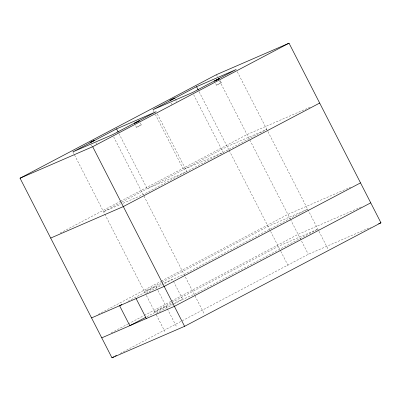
<?xml version="1.0" encoding="UTF-8"?>
<svg xmlns="http://www.w3.org/2000/svg" width="401" height="401" viewBox="0 0 401 401"><rect width="100%" height="100%" fill="white"/><g stroke="black" fill="none" stroke-linecap="round" stroke-linejoin="round"><path stroke-width="0.3" stroke-dasharray="2 1.5" d="M136.49 127.317L141.262 124.896L136.51 127.333L135.468 125.323M216.505 85.157L221.257 82.721L216.505 85.157L215.462 83.147M60.09 233.116L119.824 201.623M120.38 201.332L247.036 134.556L310.524 107.022M121.232 202.425L103.558 211.743L120.781 204.274M121.784 202.134L227.187 146.565L266.805 129.383L143.177 194.565L121.358 204.024M98.175 314.399L160.676 281.452M161.227 281.161L287.888 214.38L350.8 187.102M161.518 282.55L144.405 291.572L162.796 283.597M162.069 282.259L268.033 226.395L307.657 209.212L184.029 274.389L163.362 283.352M127.864 301.377L130.621 299.923M131.172 299.632L155.964 286.56L157.663 289.888M146.024 293.347L172.47 279.402L173.608 281.617M111.152 332.9L127.744 324.153M128.3 323.863L143.784 315.697M144.34 315.407L170.886 301.407M171.443 301.116L298.098 234.339L361.587 206.811M171.177 302.8L154.621 311.527L173.006 303.557M171.728 302.509L278.249 246.349L317.868 229.171L194.239 294.349L173.578 303.306M146.891 316.685L166.174 306.519M156.24 313.301L173.317 304.299M173.869 304.008L182.686 299.362L173.889 282.174M120.26 353.441L308.314 254.294L370.654 227.262M237.302 71.734L267.657 131.047M267.938 131.603L328.078 249.126M220.234 80.726L221.257 82.721M216.4 74.681L217.537 76.902M219.522 80.781L290.159 218.816M290.439 219.372L308.314 254.294M199.102 91.684L228.886 149.894M229.171 150.445L280.515 250.785M280.8 251.337L288.459 266.309M193.668 94.736L223.172 152.39L183.553 169.568L155.468 114.691M174.896 98.561L175.663 100.055M175.919 100.556L176.425 101.553M171.147 102.977L171.914 104.476M157.307 113.904L186.811 171.558L147.192 188.741L119.107 133.859M153.197 110.255L154.049 111.919M140.24 122.901L141.262 124.896M113.673 136.911L204.45 314.304M95.919 142.731L96.686 144.225M90.897 144.651L91.664 146.149M157.949 290.439L167.027 308.179M167.312 308.735L176.39 326.474M72.922 151.874L145.257 293.236M146.39 295.452L156.039 314.299M156.32 314.855L164.831 331.487"/><path stroke-width="0.6" d="M20.05 178.204L216.4 74.681L289.036 43.188L380.95 222.796L184.6 326.319L111.964 357.812L20.05 178.204L92.686 146.706L289.036 43.188M116.556 128.871L72.922 151.874L112.541 134.691L156.174 111.689L116.556 128.871L118.255 132.195M196.55 86.696L152.916 109.699L192.535 92.521L236.169 69.513L196.55 86.696L198.249 90.019M319.677 103.057L123.323 206.575L50.686 238.074M121.804 304.57L119.603 305.732L129.814 325.687L145.789 317.266M360.524 182.881L164.174 286.404L91.538 317.903M370.74 202.841L174.385 306.359L101.749 337.858M111.964 357.812L114.175 356.649M115.282 356.063L116.385 355.481M378.664 223.788L380.95 222.796M92.686 146.706L184.6 326.319M136.109 298.575L146.32 318.529M90.019 142.561L94.646 140.235L90.019 142.561M134.591 123.232L139.217 120.907L134.591 123.232M170.014 100.39L174.641 98.06L170.014 100.39M214.585 81.062L219.212 78.731L214.585 81.062"/></g></svg>
